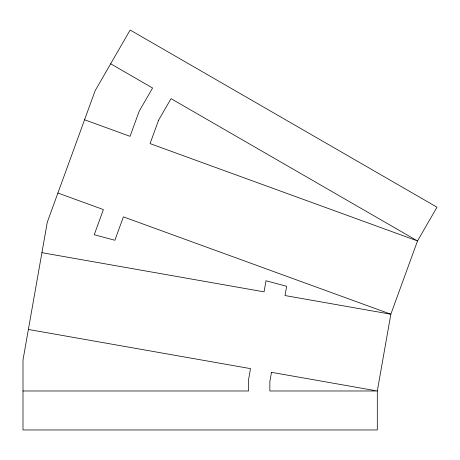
<?xml version="1.0" encoding="UTF-8"?>
<svg xmlns="http://www.w3.org/2000/svg" width="460" height="460" viewBox="0 0 460 460"><rect width="100%" height="100%" fill="white"/><g stroke="black" fill="none" stroke-linecap="round" stroke-linejoin="round"><path stroke-width="0.69" d="M23 390.983L248.555 390.983L248.555 379.718L250.516 368.627L28.382 329.458M41.917 252.684L264.051 291.853L266.006 280.755L286.655 286.292L285.022 295.55L390.845 314.209L417.507 240.948L437 207.195L130.157 30.038L95.168 90.643L47.305 222.157L23 359.984L23 429.962L377.309 429.962L377.309 390.983L390.845 314.209L123.401 216.867L114.885 240.264L94.237 234.732L103.391 209.582L57.902 193.027M84.571 119.767L130.053 136.327L139.207 111.176L152.588 87.998L110.67 63.796M271.486 372.324L269.853 381.581L269.853 390.983L377.309 390.983L271.486 372.324M158.579 120.209L150.064 143.606L417.507 240.948L171.034 98.647L158.579 120.209"/></g></svg>
